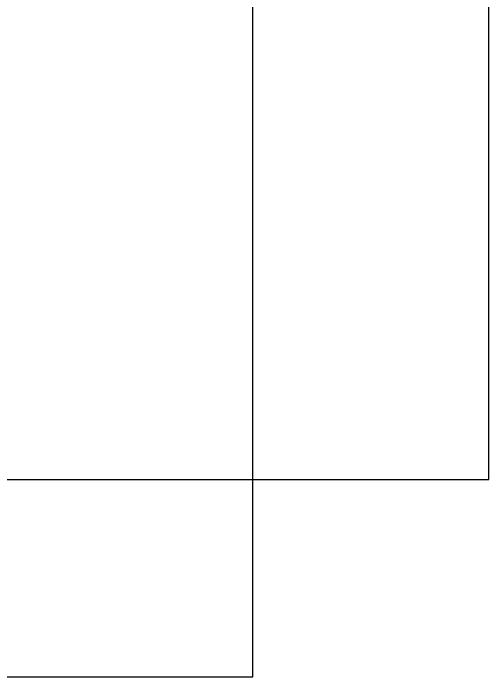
# Model space of a CAD drawing. Header units: millimetres. Extents: x -691095 to 2797013, y -349436 to 2050109.
# Drawn here: x 1952738 to 2797013, y 0 to 1177215 of the extents above; entities that cross this region are included whole.
import ezdxf

# ---------------------------------------------------------------- set-up
doc = ezdxf.new("R2010")
doc.units = ezdxf.units.MM
doc.header["$LTSCALE"] = 1000
doc.layers.add('C-XREF-SLCT', color=7, linetype='Continuous', plot=False)
doc.layers.add('FS5E533M_A09-停车位模块A$0$C-XREF-SLCT', color=8, linetype='Continuous', plot=False)
doc.styles.add('Acs', font='Stfangso_1.ttf', dxfattribs={"width": 0.7})
doc.styles.add('FS5E533M_A09-停车位模块A$0$Acs', font='', dxfattribs={"width": 0.7})
doc.styles.get('FS5E533M_A09-停车位模块A$0$Acs').set_extended_font_data('SimSun')

# ---------------------------------------------------------------- blocks, each defined once
blk = doc.blocks.new('AcsAcadShareArea')
blk.add_lwpolyline([(0, 0), (118900, 0), (118900, 85000), (0, 85000)], close=True)
at = {"style": 'Acs', "width": 0.8}
blk.add_attdef('唯一编号', (7537, 861), '', height=1000, dxfattribs=at)
blk = doc.blocks.new('FS5E533M_A09-停车位模块A$0$AcsAcadShareArea')
blk.add_lwpolyline([(0, 0), (118900, 0), (118900, 85000), (0, 85000)], close=True)
at = {"style": 'FS5E533M_A09-停车位模块A$0$Acs', "width": 0.8}
blk.add_attdef('唯一编号', (7537, 861), '', height=1000, dxfattribs=at)

msp = doc.modelspace()

# ---------------------------------------------------------------- block references
at = {"layer": 'C-XREF-SLCT', "xscale": 20, "yscale": 20, "zscale": 20}
msp.add_blockref('AcsAcadShareArea', (0, 0), dxfattribs=at)
at = {"layer": 'FS5E533M_A09-停车位模块A$0$C-XREF-SLCT', "xscale": 20, "yscale": 20, "zscale": 20}
msp.add_blockref('FS5E533M_A09-停车位模块A$0$AcsAcadShareArea', (419013.447, 350108.80995, 0), dxfattribs=at)

doc.saveas('drawing.dxf')
